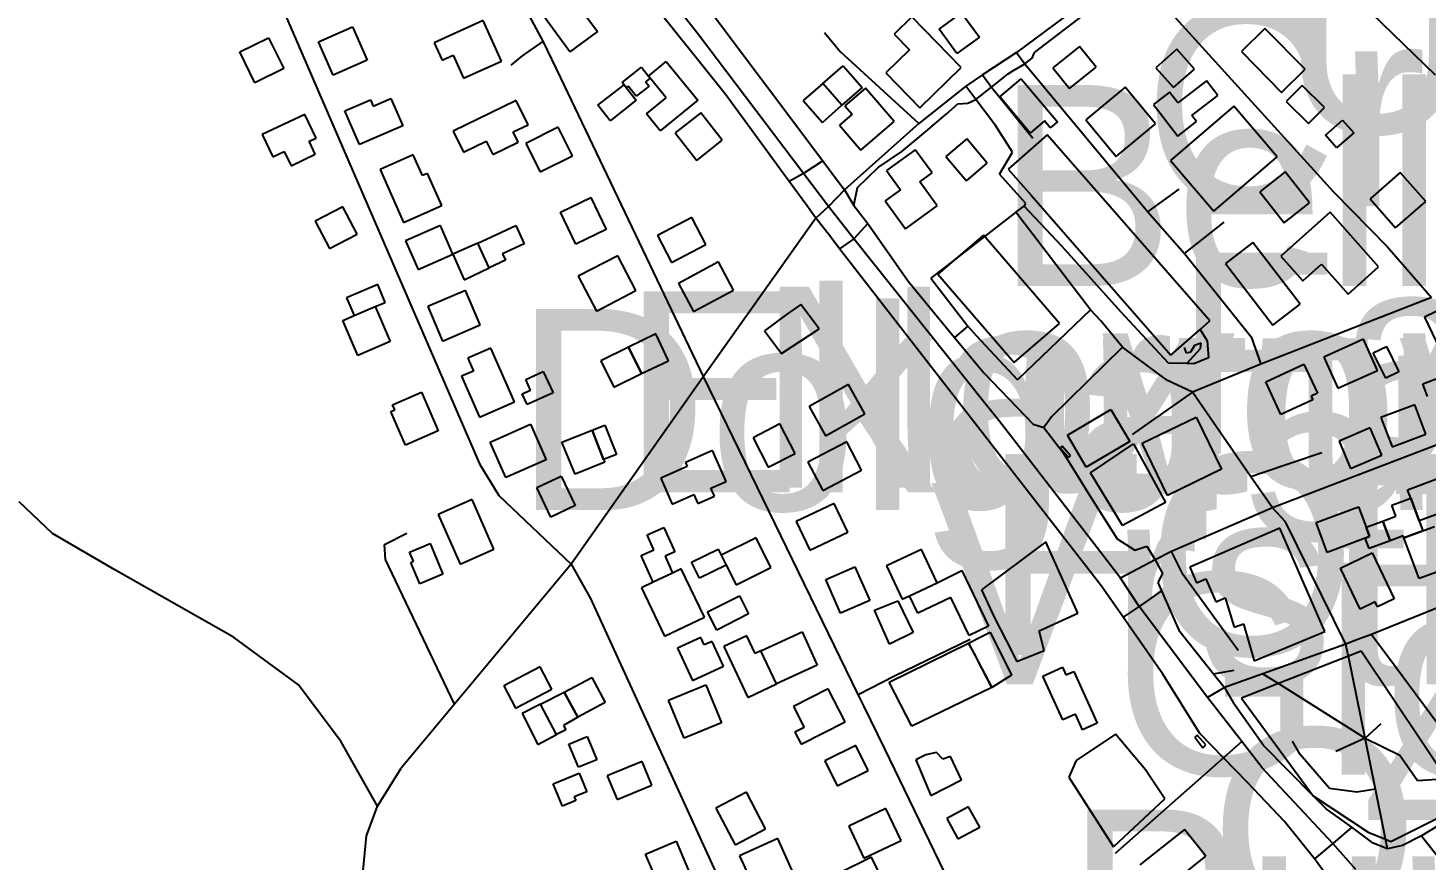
# Model space of a CAD drawing. Extents: x -8864 to 13231, y -7697 to 8949.
# Drawn here: x 36.2 to 467.7, y 3456.1 to 3712.7 of the extents above; entities that cross this region are included whole.
import ezdxf

# ---------------------------------------------------------------- set-up
doc = ezdxf.new("R2010")
doc.units = 0
for name, color, linetype in [('OSM_BUILDING_COMMERCIAL', 9, 'CONTINUOUS'), ('OSM_BUILDING_DETACHED', 9, 'CONTINUOUS'), ('OSM_BUILDING_GARAGE', 9, 'CONTINUOUS'), ('OSM_BUILDING_HOUSE', 9, 'CONTINUOUS'), ('OSM_BUILDING_YES', 9, 'CONTINUOUS'), ('OSM_HIGHWAY_BUSWAY', 8, 'CONTINUOUS'), ('OSM_HIGHWAY_CYCLEWAY', 8, 'CONTINUOUS'), ('OSM_HIGHWAY_FOOTWAY', 8, 'CONTINUOUS'), ('OSM_HIGHWAY_PATH', 8, 'CONTINUOUS'), ('OSM_HIGHWAY_PEDESTRIAN', 8, 'CONTINUOUS'), ('OSM_HIGHWAY_RESIDENTIAL', 8, 'CONTINUOUS'), ('OSM_HIGHWAY_SECONDARY', 8, 'CONTINUOUS'), ('OSM_HIGHWAY_SERVICE', 8, 'CONTINUOUS'), ('OSM_HIGHWAY_STEPS', 8, 'CONTINUOUS'), ('OSM_HIGHWAY_TRACK', 8, 'CONTINUOUS'), ('OSM_HIGHWAY_UNCLASSIFIED', 8, 'CONTINUOUS'), ('OSM_LABELS', 8, 'CONTINUOUS'), ('OSM_LANDUSE_COMMERCIAL', 3, 'CONTINUOUS'), ('OSM_LEISURE_PITCH', 3, 'CONTINUOUS')]:
    doc.layers.add(name, color=color, linetype=linetype)

msp = doc.modelspace()

# ---------------------------------------------------------------- linework, layer by layer
at = {"layer": 'OSM_BUILDING_COMMERCIAL'}
for p, q in [((380.084268, 3584.59085), (396.738175, 3592.663602)), ((396.738175, 3592.663602), (404.540626, 3576.562577)), ((387.88672, 3568.500944), (380.084268, 3584.59085)), ((404.540626, 3576.562577), (387.88672, 3568.500944))]:
    msp.add_line(p, q, dxfattribs=at)
at = {"layer": 'OSM_BUILDING_DETACHED'}
for p, q in [((302.006159, 3510.95757), (326.493145, 3522.966622)), ((326.493145, 3522.966622), (333.637096, 3509.234048)), ((309.027599, 3497.347311), (302.006159, 3510.95757)), ((333.637096, 3509.234048), (309.027599, 3497.347311))]:
    msp.add_line(p, q, dxfattribs=at)
at = {"layer": 'OSM_BUILDING_GARAGE'}
for p, q in [((451.401275, 3612.43406), (455.459468, 3614.435569)), ((455.245073, 3604.639296), (451.401275, 3612.43406)), ((455.459468, 3614.435569), (459.310923, 3606.640804)), ((466.653956, 3602.882416), (479.395152, 3607.774992)), ((459.310923, 3606.640804), (455.245073, 3604.639296)), ((468.147065, 3599.001713), (466.653956, 3602.882416))]:
    msp.add_line(p, q, dxfattribs=at)
at = {"layer": 'OSM_BUILDING_HOUSE'}
for p, q in [((447.557476, 3720.48217), (470.444156, 3698.254304)), ((478.874478, 3629.213374), (467.144002, 3623.486836)), ((270.344593, 3624.298559), (263.545205, 3619.305906)), ((274.701408, 3627.400897), (270.344593, 3624.298559)), ((280.352251, 3619.873), (274.701408, 3627.400897)), ((268.790229, 3612.322865), (280.352251, 3619.873)), ((467.144002, 3623.486836), (471.97555, 3613.601607)), ((263.545205, 3619.305906), (268.790229, 3612.322865)), ((448.384429, 3616.692826), (436.133279, 3611.188677)), ((452.710616, 3607.074464), (448.384429, 3616.692826)), ((436.133279, 3611.188677), (440.459466, 3601.570316)), ((418.223629, 3603.582944), (429.99239, 3609.031495)), ((429.99239, 3609.031495), (434.157781, 3600.024706)), ((440.459466, 3601.570316), (452.710616, 3607.074464)), ((422.902037, 3593.475325), (418.223629, 3603.582944)), ((434.157781, 3600.024706), (432.251196, 3599.146266)), ((432.251196, 3599.146266), (432.764213, 3598.023197)), ((432.764213, 3598.023197), (422.902037, 3593.475325)), ((464.226697, 3596.444229), (453.751964, 3592.49681)), ((467.641705, 3587.404082), (464.226697, 3596.444229)), ((453.751964, 3592.49681), (457.166972, 3583.456662)), ((450.474782, 3589.305515), (440.811687, 3585.235781)), ((454.004644, 3580.921418), (450.474782, 3589.305515)), ((457.166972, 3583.456662), (467.641705, 3587.404082)), ((440.811687, 3585.235781), (444.34155, 3576.851683)), ((444.34155, 3576.851683), (454.004644, 3580.921418)), ((297.419635, 3533.107599), (304.678441, 3535.998667)), ((304.678441, 3535.998667), (309.402791, 3526.180155)), ((302.082728, 3522.610798), (297.419635, 3533.107599)), ((309.402791, 3526.180155), (302.082728, 3522.610798)), ((330.084263, 3524.75686), (333.192992, 3526.30247)), ((333.192992, 3526.30247), (339.693759, 3513.036915)), ((326.493145, 3522.966622), (330.084263, 3524.75686)), ((328.208306, 3519.886522), (326.493145, 3522.966622)), ((330.712134, 3514.993946), (328.208306, 3519.886522)), ((333.637096, 3509.234048), (330.712134, 3514.993946)), ((339.693759, 3513.036915), (333.637096, 3509.234048))]:
    msp.add_line(p, q, dxfattribs=at)
at = {"layer": 'OSM_BUILDING_YES'}
for p, q in [((176.71518, 3714.955782), (161.569696, 3708.139533)), ((182.343052, 3702.457472), (176.71518, 3714.955782)), ((203.399716, 3705.304063), (195.007678, 3716.879454)), ((207.503851, 3717.646699), (211.95255, 3711.608815)), ((308.989314, 3716.08997), (303.529896, 3710.774853)), ((324.211368, 3700.478203), (308.989314, 3716.08997)), ((317.381352, 3712.264865), (324.303252, 3717.390951)), ((324.303252, 3717.390951), (329.846897, 3709.885294)), ((125.895879, 3708.373043), (136.370612, 3713.009871)), ((136.370612, 3713.009871), (140.903538, 3702.768818)), ((211.95255, 3711.608815), (203.399716, 3705.304063)), ((303.529896, 3710.774853), (308.269559, 3705.904515)), ((322.91734, 3704.770327), (317.381352, 3712.264865)), ((417.925008, 3712.565091), (410.673858, 3705.470855)), ((430.32164, 3699.922228), (417.925008, 3712.565091)), ((101.630945, 3705.270704), (110.505372, 3709.618426)), ((110.505372, 3709.618426), (115.145495, 3700.144618)), ((130.421148, 3698.143109), (125.895879, 3708.373043)), ((161.569696, 3708.139533), (164.004612, 3702.73546)), ((329.846897, 3709.885294), (322.91734, 3704.770327)), ((360.727452, 3706.938628), (352.534495, 3700.367008)), ((365.857621, 3700.556039), (360.727452, 3706.938628)), ((390.76574, 3706.104666), (384.310915, 3700.389247)), ((396.17156, 3700.022304), (390.76574, 3706.104666)), ((106.271068, 3695.808016), (101.630945, 3705.270704)), ((140.903538, 3702.768818), (130.421148, 3698.143109)), ((164.004612, 3702.73546), (167.396649, 3704.26995)), ((167.396649, 3704.26995), (170.597262, 3697.175713)), ((170.597262, 3697.175713), (182.343052, 3702.457472)), ((227.725906, 3697.854003), (233.192981, 3702.324039)), ((233.192981, 3702.324039), (242.932645, 3690.426181)), ((308.269559, 3705.904515), (301.003096, 3698.832518)), ((410.673858, 3705.470855), (423.070491, 3692.816872)), ((115.145495, 3700.144618), (106.271068, 3695.808016)), ((219.647804, 3695.852494), (225.589611, 3700.54492)), ((225.589611, 3700.54492), (227.725906, 3697.854003)), ((228.246579, 3697.175713), (227.725906, 3697.854003)), ((227.725906, 3697.854003), (228.246579, 3697.175713)), ((281.523768, 3695.518909), (287.75654, 3701.000819)), ((287.75654, 3701.000819), (293.621778, 3694.340243)), ((301.003096, 3698.832518), (311.477829, 3688.091088)), ((311.477829, 3688.091088), (324.211368, 3700.478203)), ((352.534495, 3700.367008), (357.664664, 3693.984419)), ((357.664664, 3693.984419), (365.857621, 3700.556039)), ((384.310915, 3700.389247), (389.709078, 3694.295765)), ((389.709078, 3694.295765), (396.17156, 3700.022304)), ((423.070491, 3692.816872), (430.32164, 3699.922228)), ((212.12866, 3688.880572), (220.183791, 3695.185324)), ((220.183791, 3695.185324), (219.647804, 3695.852494)), ((220.183791, 3695.185324), (220.872919, 3694.295765)), ((220.872919, 3694.295765), (220.183791, 3695.185324)), ((221.485476, 3694.773903), (220.872919, 3694.295765)), ((220.872919, 3694.295765), (223.958677, 3690.370584)), ((223.920392, 3691.649326), (221.485476, 3694.773903)), ((227.879045, 3694.729425), (223.920392, 3691.649326)), ((228.246579, 3697.175713), (226.83004, 3696.074884)), ((226.83004, 3696.074884), (227.879045, 3694.729425)), ((233.215952, 3691.148948), (228.246579, 3697.175713)), ((281.523768, 3695.518909), (275.421163, 3690.270509)), ((287.389006, 3688.858333), (281.523768, 3695.518909)), ((287.389006, 3688.858333), (281.523768, 3695.518909)), ((293.621778, 3694.340243), (287.389006, 3688.858333)), ((294.693754, 3694.073375), (288.361441, 3688.635943)), ((303.514582, 3683.810083), (294.693754, 3694.073375)), ((336.110297, 3691.449175), (342.741232, 3697.020041)), ((342.741232, 3697.020041), (353.912749, 3683.754486)), ((374.777989, 3694.429199), (362.649351, 3684.332699)), ((384.180747, 3683.142914), (374.777989, 3694.429199)), ((399.969416, 3696.419588), (391.072018, 3689.558861)), ((403.460994, 3691.882835), (399.969416, 3696.419588)), ((429.418118, 3694.940695), (424.540629, 3690.01476)), ((436.317046, 3688.113327), (429.418118, 3694.940695)), ((133.996952, 3687.145931), (141.88363, 3690.559615)), ((141.88363, 3690.559615), (142.764181, 3688.535868)), ((142.764181, 3688.535868), (148.2236, 3690.90432)), ((148.2236, 3690.90432), (151.875974, 3682.475744)), ((186.929576, 3690.292748), (167.473219, 3680.80782)), ((190.566637, 3682.853807), (186.929576, 3690.292748)), ((215.903546, 3684.065832), (212.12866, 3688.880572)), ((223.958677, 3690.370584), (215.903546, 3684.065832)), ((227.113348, 3686.167416), (233.215952, 3691.148948)), ((242.932645, 3690.426181), (231.362966, 3680.974613)), ((275.421163, 3690.270509), (281.401256, 3683.476499)), ((281.401256, 3683.476499), (287.389006, 3688.858333)), ((345.513055, 3680.274085), (336.110297, 3691.449175)), ((388.499277, 3692.883589), (383.522247, 3689.047364)), ((383.522247, 3689.047364), (391.026077, 3679.328928)), ((391.072018, 3689.558861), (388.499277, 3692.883589)), ((395.382892, 3685.655919), (403.460994, 3691.882835)), ((424.540629, 3690.01476), (431.439557, 3683.187392)), ((121.653918, 3686.022862), (108.522217, 3679.784827)), ((125.130182, 3678.717356), (121.653918, 3686.022862)), ((138.52222, 3676.693608), (133.996952, 3687.145931)), ((231.362966, 3680.974613), (227.113348, 3686.167416)), ((243.843825, 3686.51212), (235.941833, 3680.296324)), ((250.49773, 3678.050186), (243.843825, 3686.51212)), ((290.543677, 3686.100699), (286.638623, 3682.742612)), ((288.361441, 3688.635943), (290.543677, 3686.100699)), ((408.399739, 3688.513629), (388.828527, 3671.756553)), ((396.822402, 3683.798964), (395.382892, 3685.655919)), ((421.745835, 3672.935219), (408.399739, 3688.513629)), ((431.439557, 3683.187392), (436.317046, 3688.113327)), ((151.875974, 3682.475744), (138.52222, 3676.693608)), ((167.473219, 3680.80782), (170.62789, 3674.347395)), ((185.957141, 3680.607669), (190.566637, 3682.853807)), ((187.480878, 3677.483092), (185.957141, 3680.607669)), ((199.808598, 3682.042084), (189.915794, 3677.049432)), ((204.241983, 3673.268804), (199.808598, 3682.042084)), ((235.941833, 3680.296324), (242.595739, 3671.83439)), ((286.638623, 3682.742612), (293.277214, 3675.014565)), ((293.277214, 3675.014565), (303.514582, 3683.810083)), ((349.954097, 3684.010234), (345.513055, 3680.274085)), ((351.722856, 3681.90865), (349.954097, 3684.010234)), ((353.912749, 3683.754486), (351.722856, 3681.90865)), ((362.649351, 3684.332699), (372.067422, 3673.046414)), ((372.067422, 3673.046414), (384.180747, 3683.142914)), ((391.026077, 3679.328928), (396.822402, 3683.798964)), ((436.615668, 3679.584676), (441.868349, 3684.232624)), ((445.336956, 3680.296324), (440.084275, 3675.659495)), ((441.868349, 3684.232624), (445.336956, 3680.296324)), ((108.522217, 3679.784827), (111.784086, 3672.935219)), ((123.016859, 3677.716601), (125.130182, 3678.717356)), ((124.90813, 3673.735823), (123.016859, 3677.716601)), ((170.62789, 3674.347395), (177.672301, 3677.772199)), ((177.672301, 3677.772199), (179.678427, 3673.669106)), ((179.678427, 3673.669106), (187.480878, 3677.483092)), ((189.915794, 3677.049432), (194.341522, 3668.276152)), ((242.595739, 3671.83439), (250.49773, 3678.050186)), ((325.926529, 3678.483846), (319.494675, 3673.079773)), ((332.243528, 3670.95595), (325.926529, 3678.483846)), ((350.72745, 3679.684752), (338.690696, 3669.154592)), ((400.980136, 3622.341528), (350.72745, 3679.684752)), ((440.084275, 3675.659495), (436.615668, 3679.584676)), ((111.784086, 3672.935219), (115.290977, 3674.603143)), ((115.290977, 3674.603143), (117.404301, 3670.166466)), ((117.404301, 3670.166466), (124.90813, 3673.735823)), ((155.114872, 3673.524553), (144.923446, 3668.998919)), ((157.955607, 3667.130844), (155.114872, 3673.524553)), ((194.341522, 3668.276152), (204.241983, 3673.268804)), ((310.053633, 3675.092401), (301.217491, 3668.709812)), ((315.21443, 3667.953687), (310.053633, 3675.092401)), ((319.494675, 3673.079773), (325.811674, 3665.551876)), ((388.828527, 3671.756553), (402.174623, 3656.178144)), ((402.174623, 3656.178144), (421.745835, 3672.935219)), ((144.923446, 3668.998919), (152.166939, 3652.697743)), ((159.525286, 3667.831372), (157.955607, 3667.130844)), ((163.928043, 3657.912785), (159.525286, 3667.831372)), ((301.217491, 3668.709812), (305.497736, 3662.794242)), ((311.477829, 3665.26277), (315.21443, 3667.953687)), ((325.811674, 3665.551876), (332.243528, 3670.95595)), ((338.690696, 3669.154592), (345.765735, 3661.08184)), ((424.180751, 3668.298391), (416.3783, 3662.160431)), ((431.692237, 3658.757866), (424.180751, 3668.298391)), ((459.732057, 3668.09824), (450.42884, 3659.936533)), ((467.58045, 3659.135929), (459.732057, 3668.09824)), ((316.822393, 3657.868307), (311.477829, 3665.26277)), ((200.520696, 3655.844559), (209.915796, 3660.403551)), ((209.915796, 3660.403551), (214.701402, 3650.540561)), ((305.497736, 3662.794242), (300.750416, 3659.369438)), ((300.750416, 3659.369438), (306.983188, 3650.762951)), ((345.765735, 3661.08184), (388.943381, 3611.811368)), ((416.3783, 3662.160431), (423.889786, 3652.619906)), ((423.889786, 3652.619906), (431.692237, 3658.757866)), ((450.42884, 3659.936533), (458.277233, 3650.985341)), ((458.277233, 3650.985341), (467.58045, 3659.135929)), ((133.361424, 3657.545842), (124.862188, 3653.075806)), ((137.817779, 3649.095027), (133.361424, 3657.545842)), ((152.166939, 3652.697743), (163.928043, 3657.912785)), ((205.306301, 3645.992689), (200.520696, 3655.844559)), ((306.983188, 3650.762951), (316.822393, 3657.868307)), ((438.085806, 3655.83344), (422.848439, 3642.323256)), ((453.047523, 3638.998528), (438.085806, 3655.83344)), ((124.862188, 3653.075806), (129.310887, 3644.624991)), ((163.545194, 3651.774825), (152.771839, 3647.037921)), ((167.32008, 3642.945948), (163.545194, 3651.774825)), ((175.030647, 3646.304035), (186.776437, 3651.752586)), ((186.776437, 3651.752586), (189.39512, 3646.126123)), ((214.701402, 3650.540561), (205.306301, 3645.992689)), ((241.110287, 3654.187755), (230.4671, 3648.683606)), ((245.42116, 3645.848135), (241.110287, 3654.187755)), ((129.310887, 3644.624991), (137.817779, 3649.095027)), ((152.771839, 3647.037921), (156.676893, 3638.164566)), ((175.030647, 3646.304035), (167.32008, 3642.945948)), ((178.575824, 3638.676063), (175.030647, 3646.304035)), ((178.575824, 3638.676063), (175.030647, 3646.304035)), ((189.39512, 3646.126123), (182.687616, 3643.012665)), ((230.4671, 3648.683606), (234.777974, 3640.355106)), ((234.777974, 3640.355106), (245.42116, 3645.848135)), ((331.064355, 3648.794801), (317.052102, 3636.75239)), ((354.525307, 3621.552044), (331.064355, 3648.794801)), ((414.25732, 3646.493066), (405.804026, 3639.999282)), ((428.820874, 3627.534331), (414.25732, 3646.493066)), ((156.676893, 3638.164566), (167.32008, 3642.945948)), ((167.32008, 3642.945948), (170.888227, 3635.00663)), ((182.687616, 3643.012665), (183.614109, 3641.022276)), ((218.21595, 3642.423332), (206.064341, 3636.085221)), ((223.813195, 3631.704141), (218.21595, 3642.423332)), ((422.848439, 3642.323256), (429.647827, 3634.673045)), ((170.888227, 3635.00663), (178.575824, 3638.676063)), ((183.614109, 3641.022276), (178.575824, 3638.676063)), ((249.287929, 3640.499659), (236.967867, 3633.91692)), ((253.920395, 3631.826455), (249.287929, 3640.499659)), ((405.804026, 3639.999282), (420.367581, 3621.051667)), ((429.647827, 3634.673045), (435.436495, 3639.810251)), ((435.436495, 3639.810251), (443.606481, 3630.61443)), ((443.606481, 3630.61443), (453.047523, 3638.998528)), ((144.150092, 3633.538857), (134.555911, 3629.480242)), ((146.477811, 3628.045828), (144.150092, 3633.538857)), ((206.064341, 3636.085221), (211.661585, 3625.36603)), ((236.967867, 3633.91692), (241.600333, 3625.243715)), ((317.052102, 3636.75239), (340.520711, 3609.498514)), ((134.555911, 3629.480242), (136.883629, 3623.987213)), ((171.225134, 3631.72638), (159.601855, 3626.722608)), ((175.811658, 3621.096145), (171.225134, 3631.72638)), ((211.661585, 3625.36603), (223.813195, 3631.704141)), ((241.600333, 3625.243715), (253.920395, 3631.826455)), ((136.883629, 3623.987213), (143.392053, 3626.733727)), ((136.883629, 3623.987213), (143.392053, 3626.733727)), ((143.392053, 3626.733727), (146.477811, 3628.045828)), ((143.392053, 3626.733727), (148.016862, 3616.003417)), ((159.601855, 3626.722608), (164.188379, 3616.081253)), ((420.367581, 3621.051667), (428.820874, 3627.534331)), ((133.384394, 3622.430484), (136.883629, 3623.987213)), ((138.001547, 3611.700173), (133.384394, 3622.430484)), ((164.188379, 3616.081253), (175.811658, 3621.096145)), ((340.520711, 3609.498514), (354.525307, 3621.552044)), ((397.940319, 3619.683969), (400.980136, 3622.341528)), ((148.016862, 3616.003417), (138.001547, 3611.700173)), ((230.007682, 3618.316271), (221.554389, 3614.268776)), ((233.897422, 3610.065608), (230.007682, 3618.316271)), ((388.943381, 3611.811368), (397.940319, 3619.683969)), ((179.088841, 3613.935191), (172.013801, 3610.821733)), ((186.393589, 3597.333789), (179.088841, 3613.935191)), ((221.554389, 3614.268776), (213.001555, 3610.054488)), ((221.554389, 3614.268776), (225.597268, 3606.062591)), ((225.597268, 3606.062591), (221.554389, 3614.268776)), ((173.75959, 3606.863194), (170.061274, 3605.239748)), ((172.013801, 3610.821733), (173.75959, 3606.863194)), ((213.001555, 3610.054488), (217.044434, 3601.848303)), ((225.597268, 3606.062591), (233.897422, 3610.065608)), ((170.061274, 3605.239748), (175.620234, 3592.596885)), ((189.839225, 3604.250113), (195.222074, 3606.72976)), ((191.347647, 3600.980982), (189.839225, 3604.250113)), ((195.222074, 3606.72976), (198.254233, 3600.191498)), ((217.044434, 3601.848303), (225.597268, 3606.062591)), ((289.410445, 3602.760101), (277.258836, 3595.899374)), ((294.532957, 3593.708834), (289.410445, 3602.760101)), ((148.767245, 3596.455349), (157.641671, 3600.324932)), ((157.641671, 3600.324932), (162.840753, 3588.415956)), ((188.782563, 3599.802316), (191.347647, 3600.980982)), ((190.298643, 3596.510946), (188.782563, 3599.802316)), ((198.254233, 3600.191498), (190.298643, 3596.510946)), ((148.200629, 3594.342645), (149.456372, 3594.8875)), ((152.710583, 3584.001517), (148.200629, 3594.342645)), ((149.456372, 3594.8875), (148.767245, 3596.455349)), ((175.620234, 3592.596885), (186.393589, 3597.333789)), ((277.258836, 3595.899374), (282.373691, 3586.848107)), ((178.828504, 3584.957793), (191.294049, 3590.461942)), ((191.294049, 3590.461942), (196.14091, 3579.498123)), ((210.290988, 3588.627226), (214.295583, 3590.195075)), ((214.295583, 3590.195075), (217.848416, 3581.154927)), ((268.269555, 3590.550898), (260.000029, 3586.314372)), ((272.947963, 3581.421795), (268.269555, 3590.550898)), ((282.373691, 3586.848107), (294.532957, 3593.708834)), ((162.840753, 3588.415956), (152.710583, 3584.001517)), ((201.026056, 3584.935555), (210.290988, 3588.627226)), ((210.290988, 3588.627226), (213.836164, 3579.575959)), ((213.836164, 3579.575959), (210.290988, 3588.627226)), ((260.000029, 3586.314372), (264.678436, 3577.196388)), ((183.675365, 3573.993974), (178.828504, 3584.957793)), ((205.068935, 3575.072565), (201.026056, 3584.935555)), ((217.848416, 3581.154927), (213.836164, 3579.575959)), ((247.473228, 3582.344713), (239.111818, 3578.664161)), ((251.669247, 3572.837546), (247.473228, 3582.344713)), ((264.678436, 3577.196388), (272.947963, 3581.421795)), ((288.897428, 3585.013391), (276.914272, 3578.730878)), ((293.49161, 3576.27347), (288.897428, 3585.013391)), ((355.367574, 3583.656813), (354.808615, 3583.212033)), ((354.808615, 3583.212033), (357.320101, 3580.22089)), ((357.940315, 3580.687908), (355.367574, 3583.656813)), ((196.14091, 3579.498123), (183.675365, 3573.993974)), ((214.211356, 3578.808714), (205.068935, 3575.072565)), ((213.836164, 3579.575959), (214.211356, 3578.808714)), ((239.670777, 3577.385419), (231.485477, 3573.782703)), ((239.111818, 3578.664161), (239.670777, 3577.385419)), ((276.914272, 3578.730878), (281.508454, 3569.979837)), ((357.320101, 3580.22089), (357.940315, 3580.687908)), ((193.300174, 3570.913874), (200.765719, 3574.438753)), ((200.765719, 3574.438753), (205.053621, 3565.365247)), ((231.485477, 3573.782703), (235.000026, 3565.821147)), ((246.998496, 3570.78044), (251.669247, 3572.837546)), ((281.508454, 3569.979837), (293.49161, 3576.27347)), ((461.960235, 3570.280063), (472.343084, 3574.138527)), ((197.588077, 3561.840368), (193.300174, 3570.913874)), ((235.000026, 3565.821147), (241.753472, 3568.801171)), ((241.753472, 3568.801171), (242.97093, 3566.043536)), ((242.97093, 3566.043536), (248.093442, 3568.300793)), ((248.093442, 3568.300793), (246.998496, 3570.78044)), ((462.940327, 3567.644743), (461.960235, 3570.280063)), ((173.284858, 3567.222203), (162.840753, 3562.607613)), ((180.045962, 3551.977378), (173.284858, 3567.222203)), ((205.053621, 3565.365247), (197.588077, 3561.840368)), ((285.05363, 3565.999059), (273.300183, 3560.417073)), ((289.249649, 3557.181301), (285.05363, 3565.999059)), ((433.713677, 3560.127966), (446.81475, 3565.009424)), ((446.81475, 3565.009424), (449.180754, 3558.671313)), ((457.067432, 3565.454203), (462.940327, 3567.644743)), ((458.323174, 3562.084997), (457.067432, 3565.454203)), ((462.940327, 3567.644743), (465.551353, 3560.650583)), ((465.551353, 3560.650583), (462.940327, 3567.644743)), ((475.934202, 3564.520166), (465.551353, 3560.650583)), ((162.840753, 3562.607613), (169.609513, 3547.351669)), ((273.300183, 3560.417073), (277.488545, 3551.599316)), ((437.136342, 3550.943265), (433.713677, 3560.127966)), ((449.180754, 3558.671313), (454.31858, 3560.594985)), ((454.31858, 3560.594985), (458.323174, 3562.084997)), ((456.577386, 3554.545981), (454.31858, 3560.594985)), ((454.31858, 3560.594985), (456.577386, 3554.545981)), ((465.551353, 3560.650583), (466.692241, 3557.581603)), ((227.3354, 3556.3251), (232.450255, 3558.604596)), ((229.402782, 3551.699391), (227.3354, 3556.3251)), ((232.450255, 3558.604596), (235.819321, 3551.06558)), ((260.918865, 3555.43554), (250.168481, 3550.053706)), ((265.490075, 3546.295318), (260.918865, 3555.43554)), ((277.488545, 3551.599316), (289.249649, 3557.181301)), ((448.905103, 3555.335465), (437.136342, 3550.943265)), ((450.245072, 3555.835842), (448.905103, 3555.335465)), ((448.905103, 3555.335465), (450.245072, 3555.835842)), ((450.09959, 3552.133051), (448.905103, 3555.335465)), ((449.180754, 3558.671313), (450.245072, 3555.835842)), ((450.245072, 3555.835842), (449.180754, 3558.671313)), ((460.597294, 3556.047113), (456.577386, 3554.545981)), ((460.83466, 3555.402182), (460.597294, 3556.047113)), ((466.692241, 3557.581603), (460.83466, 3555.402182)), ((460.83466, 3555.402182), (466.692241, 3557.581603)), ((462.243542, 3551.643793), (460.83466, 3555.402182)), ((466.692241, 3557.581603), (470.245075, 3558.915942)), ((153.989297, 3551.009982), (160.329267, 3553.656422)), ((155.16847, 3548.185631), (153.989297, 3551.009982)), ((160.329267, 3553.656422), (164.272606, 3544.215972)), ((169.609513, 3547.351669), (180.045962, 3551.977378)), ((225.490071, 3549.942511), (229.402782, 3551.699391)), ((235.819321, 3551.06558), (232.856075, 3549.74236)), ((241.018403, 3547.963241), (249.234331, 3551.966259)), ((249.234331, 3551.966259), (250.168481, 3550.053706)), ((311.990846, 3551.832825), (301.179206, 3546.795695)), ((316.799422, 3541.525055), (311.990846, 3551.832825)), ((350.367573, 3554.201277), (330.44414, 3539.423471)), ((360.229749, 3532.240279), (350.367573, 3554.201277)), ((441.263448, 3546.106286), (451.064368, 3550.820951)), ((456.577386, 3554.545981), (450.09959, 3552.133051)), ((451.064368, 3550.820951), (457.863756, 3536.621359)), ((465.513068, 3542.859394), (462.243542, 3551.643793)), ((154.364489, 3547.852046), (155.16847, 3548.185631)), ((157.136311, 3541.235948), (154.364489, 3547.852046)), ((229.173073, 3541.725206), (225.490071, 3549.942511)), ((232.856075, 3549.74236), (235.168479, 3544.549557)), ((243.430348, 3543.026187), (241.018403, 3547.963241)), ((251.646276, 3547.029204), (243.430348, 3543.026187)), ((250.168481, 3550.053706), (251.646276, 3547.029204)), ((250.168481, 3550.053706), (251.646276, 3547.029204)), ((251.646276, 3547.029204), (254.739691, 3540.924603)), ((282.42729, 3542.525809), (291.416571, 3546.484349)), ((291.416571, 3546.484349), (295.995438, 3536.087623)), ((301.179206, 3546.795695), (305.987782, 3536.487925)), ((164.272606, 3544.215972), (157.136311, 3541.235948)), ((235.168479, 3544.549557), (229.173073, 3541.725206)), ((235.168479, 3544.549557), (229.173073, 3541.725206)), ((237.856075, 3545.839418), (235.168479, 3544.549557)), ((245.000027, 3530.950418), (237.856075, 3545.839418)), ((254.739691, 3540.924603), (265.490075, 3546.295318)), ((287.006157, 3532.140203), (282.42729, 3542.525809)), ((316.799422, 3541.525055), (324.402792, 3545.305683)), ((324.402792, 3545.305683), (332.664661, 3528.148305)), ((447.327767, 3533.441184), (441.263448, 3546.106286)), ((470.949516, 3544.883142), (465.513068, 3542.859394)), ((229.173073, 3541.725206), (225.54367, 3539.979446)), ((225.54367, 3539.979446), (232.710592, 3525.057087)), ((308.231274, 3537.522038), (316.799422, 3541.525055)), ((308.231274, 3537.522038), (316.799422, 3541.525055)), ((330.44414, 3539.423471), (334.349194, 3531.006015)), ((245.980119, 3532.573864), (255.765725, 3537.555396)), ((255.765725, 3537.555396), (258.621774, 3531.951172)), ((295.995438, 3536.087623), (287.006157, 3532.140203)), ((305.987782, 3536.487925), (308.231274, 3537.522038)), ((310.811673, 3532.173562), (308.231274, 3537.522038)), ((320.980127, 3537.066139), (310.811673, 3532.173562)), ((326.669255, 3525.268357), (320.980127, 3537.066139)), ((451.96789, 3535.676202), (447.327767, 3533.441184)), ((452.710616, 3534.141712), (451.96789, 3535.676202)), ((457.863756, 3536.621359), (452.710616, 3534.141712)), ((232.710592, 3525.057087), (245.000027, 3530.950418)), ((248.836168, 3526.980759), (245.980119, 3532.573864)), ((258.621774, 3531.951172), (248.836168, 3526.980759)), ((334.349194, 3531.006015), (338.101109, 3523.800584)), ((348.315505, 3526.702771), (360.229749, 3532.240279)), ((258.032188, 3525.19052), (251.018404, 3521.888031)), ((260.597272, 3519.764208), (258.032188, 3525.19052)), ((262.39666, 3520.609289), (275.122542, 3526.413665)), ((275.122542, 3526.413665), (279.770322, 3516.183731)), ((332.664661, 3528.148305), (326.669255, 3525.268357)), ((349.785643, 3520.664887), (348.315505, 3526.702771)), ((243.851482, 3524.734621), (236.70753, 3521.432132)), ((236.70753, 3521.432132), (241.339996, 3511.435708)), ((244.938771, 3522.377289), (243.851482, 3524.734621)), ((247.373687, 3523.500358), (244.938771, 3522.377289)), ((250.911207, 3515.872386), (247.373687, 3523.500358)), ((251.018404, 3521.888031), (258.422693, 3506.198427)), ((262.39666, 3520.609289), (260.597272, 3519.764208)), ((267.235864, 3510.345998), (262.39666, 3520.609289)), ((267.235864, 3510.345998), (262.39666, 3520.609289)), ((338.101109, 3523.800584), (341.424234, 3517.295681)), ((341.424234, 3517.295681), (349.785643, 3520.664887)), ((194.310894, 3515.661115), (183.108749, 3509.812262)), ((197.924983, 3508.744791), (194.310894, 3515.661115)), ((201.745811, 3507.832992), (210.191447, 3512.347506)), ((210.191447, 3512.347506), (214.318553, 3504.641698)), ((241.339996, 3511.435708), (250.911207, 3515.872386)), ((279.770322, 3516.183731), (267.235864, 3510.345998)), ((349.44108, 3512.803406), (355.474771, 3515.516562)), ((355.536027, 3499.282103), (349.44108, 3512.803406)), ((355.474771, 3515.516562), (356.546747, 3513.14811)), ((356.546747, 3513.14811), (358.935721, 3514.226701)), ((358.935721, 3514.226701), (366.163899, 3498.214631)), ((183.108749, 3509.812262), (186.730495, 3502.895938)), ((186.730495, 3502.895938), (197.924983, 3508.744791)), ((194.379807, 3504.16356), (201.745811, 3507.832992)), ((201.745811, 3507.832992), (205.872917, 3500.127184)), ((205.872917, 3500.127184), (201.745811, 3507.832992)), ((233.92805, 3505.308868), (245.413503, 3510.056891)), ((245.413503, 3510.056891), (250.22208, 3498.403663)), ((258.422693, 3506.198427), (267.235864, 3510.345998)), ((283.18533, 3508.833747), (272.488544, 3503.374076)), ((288.369098, 3498.68165), (283.18533, 3508.833747)), ((194.379807, 3504.16356), (188.698336, 3501.294731)), ((199.310895, 3494.723111), (194.379807, 3504.16356)), ((199.310895, 3494.723111), (194.379807, 3504.16356)), ((214.318553, 3504.641698), (205.872917, 3500.127184)), ((238.736627, 3493.666759), (233.92805, 3505.308868)), ((272.488544, 3503.374076), (275.765727, 3496.969248)), ((188.698336, 3501.294731), (193.61411, 3491.687489)), ((205.872917, 3500.127184), (201.508445, 3497.569701)), ((359.464052, 3501.061221), (355.536027, 3499.282103)), ((361.669259, 3496.190884), (359.464052, 3501.061221)), ((193.61411, 3491.687489), (199.310895, 3494.723111)), ((202.212886, 3496.235362), (199.310895, 3494.723111)), ((201.508445, 3497.569701), (202.212886, 3496.235362)), ((250.22208, 3498.403663), (238.736627, 3493.666759)), ((275.765727, 3496.969248), (272.871393, 3495.490356)), ((272.871393, 3495.490356), (274.785635, 3491.754206)), ((274.785635, 3491.754206), (288.369098, 3498.68165)), ((371.860684, 3494.823186), (359.678447, 3486.705956)), ((366.163899, 3498.214631), (361.669259, 3496.190884)), ((381.133273, 3483.892725), (371.860684, 3494.823186)), ((203.185321, 3491.798684), (208.805536, 3494.122658)), ((206.133254, 3484.682209), (203.185321, 3491.798684)), ((208.805536, 3494.122658), (211.745812, 3487.006183)), ((291.661594, 3491.331665), (282.189924, 3486.661478)), ((295.467108, 3483.625857), (291.661594, 3491.331665)), ((397.090396, 3494.578557), (396.286414, 3493.955866)), ((396.286414, 3493.955866), (398.790243, 3490.653376)), ((399.686108, 3491.542936), (397.090396, 3494.578557)), ((398.790243, 3490.653376), (399.686108, 3491.542936)), ((211.745812, 3487.006183), (206.133254, 3484.682209)), ((225.750408, 3486.472447), (214.98471, 3482.035769)), ((228.782567, 3479.122462), (225.750408, 3486.472447)), ((282.189924, 3486.661478), (285.995437, 3478.94455)), ((313.323158, 3488.496195), (310.222086, 3486.972824)), ((310.222086, 3486.972824), (314.892837, 3475.986765)), ((316.569713, 3489.196723), (313.323158, 3488.496195)), ((318.568182, 3487.150736), (316.569713, 3489.196723)), ((320.918871, 3488.029176), (318.568182, 3487.150736)), ((324.35685, 3480.779267), (320.918871, 3488.029176)), ((359.678447, 3486.705956), (357.480897, 3481.59099)), ((198.330803, 3479.600601), (206.317021, 3482.869731)), ((206.317021, 3482.869731), (208.667711, 3477.132073)), ((214.98471, 3482.035769), (218.016869, 3474.685785)), ((285.995437, 3478.94455), (295.467108, 3483.625857)), ((387.059767, 3474.952653), (381.133273, 3483.892725)), ((201.163881, 3472.673157), (198.330803, 3479.600601)), ((218.016869, 3474.685785), (228.782567, 3479.122462)), ((314.892837, 3475.986765), (324.35685, 3480.779267)), ((357.480897, 3481.59099), (371.171557, 3460.141488)), ((205.313958, 3474.374439), (201.163881, 3472.673157)), ((208.667711, 3477.132073), (204.831569, 3475.564225)), ((204.831569, 3475.564225), (205.313958, 3474.374439)), ((257.940304, 3476.954161), (248.537546, 3472.017107)), ((263.851484, 3465.690115), (257.940304, 3476.954161)), ((371.171557, 3460.141488), (387.059767, 3474.952653)), ((248.537546, 3472.017107), (254.441069, 3460.76418)), ((300.987782, 3471.983748), (289.494672, 3466.546316)), ((305.66619, 3462.109639), (300.987782, 3471.983748)), ((326.516116, 3472.461886), (319.808611, 3468.825812)), ((319.808611, 3468.825812), (323.215962, 3462.554418)), ((329.923467, 3466.190492), (326.516116, 3472.461886)), ((254.441069, 3460.76418), (263.851484, 3465.690115)), ((289.494672, 3466.546316), (294.17308, 3456.672207)), ((323.215962, 3462.554418), (329.923467, 3466.190492)), ((393.1394, 3465.489964), (379.387484, 3454.559503)), ((399.747364, 3457.194823), (393.1394, 3465.489964)), ((226.807069, 3457.861992), (236.217484, 3461.898368)), ((236.217484, 3461.898368), (240.114881, 3452.835982)), ((267.588085, 3462.710091), (255.781039, 3457.328257)), ((272.519172, 3451.901944), (267.588085, 3462.710091)), ((294.17308, 3456.672207), (305.66619, 3462.109639)), ((230.704466, 3448.799606), (226.807069, 3457.861992)), ((255.781039, 3457.328257), (260.70447, 3446.52011)), ((296.562054, 3456.939074), (286.31703, 3451.924183)), ((300.1838, 3449.566851), (296.562054, 3456.939074)), ((385.995448, 3446.253242), (399.747364, 3457.194823))]:
    msp.add_line(p, q, dxfattribs=at)
at = {"layer": 'OSM_HIGHWAY_BUSWAY'}
for p, q in [((410.773399, 3492.577048), (405.176155, 3487.606635)), ((405.176155, 3487.606635), (371.722859, 3458.106621))]:
    msp.add_line(p, q, dxfattribs=at)
at = {"layer": 'OSM_HIGHWAY_CYCLEWAY'}
for p, q in [((319.563588, 3686.122938), (323.154706, 3689.236396)), ((323.154706, 3689.236396), (326.248122, 3689.481025)), ((313.330815, 3680.774462), (319.563588, 3686.122938)), ((305.872928, 3674.547546), (313.330815, 3680.774462)), ((281.516111, 3671.678717), (275.604931, 3667.764655)), ((298.629436, 3669.666089), (305.872928, 3674.547546)), ((275.604931, 3667.764655), (271.148575, 3665.285009)), ((292.258838, 3663.439173), (298.629436, 3669.666089)), ((291.110292, 3657.879426), (292.258838, 3663.439173))]:
    msp.add_line(p, q, dxfattribs=at)
at = {"layer": 'OSM_HIGHWAY_FOOTWAY'}
for p, q in [((196.74581, 3784.541567), (281.516111, 3671.678717)), ((251.554392, 3692.027388), (186.447187, 3773.477672)), ((350.321631, 3707.783709), (364.203715, 3718.413944)), ((346.853024, 3705.13727), (350.321631, 3707.783709)), ((343.88212, 3701.64575), (346.125612, 3703.369271)), ((346.125612, 3703.369271), (346.853024, 3705.13727)), ((333.606469, 3694.462557), (338.736638, 3698.510053)), ((338.736638, 3698.510053), (340.153177, 3699.455209)), ((340.153177, 3699.455209), (343.88212, 3701.64575)), ((328.759607, 3690.626332), (325.673849, 3694.718306)), ((328.759607, 3690.626332), (333.606469, 3694.462557)), ((271.148575, 3665.285009), (251.554392, 3692.027388)), ((326.248122, 3689.481025), (328.759607, 3690.626332)), ((334.808613, 3682.609178), (328.759607, 3690.626332)), ((340.091921, 3674.358515), (334.808613, 3682.609178)), ((281.516111, 3671.678717), (285.030659, 3666.99741)), ((336.026071, 3667.586743), (340.091921, 3674.358515)), ((343.238935, 3659.536231), (336.026071, 3667.586743)), ((276.562052, 3657.890546), (271.148575, 3665.285009)), ((285.030659, 3666.99741), (288.254243, 3662.749764)), ((288.254243, 3662.749764), (291.110292, 3657.879426)), ((344.157771, 3658.513237), (343.238935, 3659.536231)), ((279.372159, 3654.054321), (276.562052, 3657.890546)), ((291.110292, 3657.879426), (295.405852, 3652.386397)), ((341.110298, 3655.855679), (343.644754, 3657.757112)), ((343.644754, 3657.757112), (344.157771, 3658.513237)), ((355.37523, 3645.325519), (343.644754, 3657.757112)), ((283.644748, 3648.561292), (279.372159, 3654.054321)), ((295.405852, 3652.386397), (291.087321, 3647.605015)), ((295.405852, 3652.386397), (307.848426, 3634.606328)), ((286.715192, 3644.602752), (283.644748, 3648.561292)), ((291.087321, 3647.605015), (286.715192, 3644.602752)), ((367.534497, 3540.513181), (286.715192, 3644.602752)), ((373.476304, 3625.110282), (355.37523, 3645.325519)), ((307.848426, 3634.606328), (322.1593, 3617.226561)), ((388.16237, 3609.309482), (373.476304, 3625.110282)), ((322.1593, 3617.226561), (331.163896, 3606.28498)), ((397.940319, 3619.683969), (400.076614, 3616.203568)), ((400.076614, 3616.203568), (400.49009, 3610.89957)), ((393.82087, 3609.14269), (388.16237, 3609.309482)), ((396.010763, 3609.075973), (393.82087, 3609.14269)), ((400.49009, 3610.89957), (396.010763, 3609.075973)), ((331.163896, 3606.28498), (346.40892, 3590.484181)), ((346.40892, 3590.484181), (349.686103, 3589.450069)), ((349.686103, 3589.450069), (355.819335, 3581.566348)), ((355.819335, 3581.566348), (363.767268, 3568.545422)), ((363.767268, 3568.545422), (372.327759, 3555.135314)), ((372.327759, 3555.135314), (377.817806, 3551.643793)), ((377.817806, 3551.643793), (381.516122, 3552.81134)), ((381.516122, 3552.81134), (384.09652, 3548.674889)), ((384.09652, 3548.674889), (386.301727, 3544.471721)), ((386.301727, 3544.471721), (384.862217, 3541.625131)), ((374.242001, 3530.90594), (367.534497, 3540.513181)), ((386.010762, 3539.056528), (379.134804, 3534.297385)), ((384.862217, 3541.625131), (386.010762, 3539.056528)), ((386.010762, 3539.056528), (391.431896, 3526.9474)), ((379.134804, 3534.297385), (374.242001, 3530.90594)), ((386.493151, 3513.35938), (374.242001, 3530.90594)), ((391.431896, 3526.9474), (402.113367, 3513.503934)), ((397.886721, 3495.112293), (386.493151, 3513.35938)), ((402.113367, 3513.503934), (408.491622, 3514.615883)), ((402.113367, 3513.503934), (405.482434, 3509.267407)), ((405.482434, 3509.267407), (408.238942, 3504.419308)), ((417.503874, 3491.331665), (408.238942, 3504.419308)), ((405.176155, 3487.606635), (397.886721, 3495.112293)), ((432.879067, 3475.87557), (417.503874, 3491.331665)), ((412.557473, 3480.000902), (405.176155, 3487.606635)), ((423.966356, 3467.969611), (412.557473, 3480.000902)), ((436.891319, 3471.839195), (432.879067, 3475.87557)), ((444.739712, 3466.212731), (436.891319, 3471.839195)), ((476.768812, 3469.915522), (466.301736, 3463.488456)), ((433.254259, 3456.416458), (423.966356, 3467.969611)), ((444.739712, 3466.212731), (438.905102, 3461.175601)), ((451.36299, 3461.20896), (444.739712, 3466.212731)), ((438.905102, 3461.175601), (433.254259, 3456.416458)), ((455.796375, 3459.463199), (451.36299, 3461.20896)), ((460.390556, 3460.530671), (455.796375, 3459.463199)), ((466.301736, 3463.488456), (460.390556, 3460.530671)), ((466.301736, 3463.488456), (471.271108, 3457.183703)), ((438.284887, 3449.57797), (433.254259, 3456.416458))]:
    msp.add_line(p, q, dxfattribs=at)
at = {"layer": 'OSM_HIGHWAY_PATH'}
for p, q in [((395.620258, 3600.391649), (376.944911, 3587.315126)), ((428.782589, 3488.618509), (426.447214, 3492.666004)), ((437.886725, 3478.121708), (428.782589, 3488.618509)), ((446.294077, 3477.031998), (437.886725, 3478.121708)), ((452.04446, 3477.910438), (446.294077, 3477.031998))]:
    msp.add_line(p, q, dxfattribs=at)
at = {"layer": 'OSM_HIGHWAY_PEDESTRIAN'}
for p, q in [((443.560539, 3519.608535), (442.947981, 3522.621918)), ((443.698364, 3518.930246), (422.13634, 3510.468312)), ((443.698364, 3518.930246), (443.560539, 3519.608535)), ((447.611075, 3520.464736), (443.698364, 3518.930246)), ((448.83619, 3493.666759), (443.698364, 3518.930246)), ((476.753498, 3476.98752), (447.611075, 3520.464736)), ((417.335421, 3513.492814), (422.13634, 3510.468312)), ((422.13634, 3510.468312), (410.7198, 3505.987157)), ((422.13634, 3510.468312), (448.83619, 3493.666759)), ((410.7198, 3505.987157), (432.879067, 3475.87557)), ((448.83619, 3493.666759), (453.843848, 3498.192392)), ((448.83619, 3493.666759), (439.800967, 3489.574785)), ((452.04446, 3477.910438), (448.83619, 3493.666759)), ((448.83619, 3493.666759), (459.609545, 3488.429478)), ((459.609545, 3488.429478), (465.030679, 3480.579116)), ((454.739713, 3464.656002), (452.04446, 3477.910438)), ((465.030679, 3480.579116), (472.618735, 3481.112852)), ((432.879067, 3475.87557), (449.800968, 3464.667122)), ((456.784124, 3461.787173), (479.372181, 3473.084578)), ((449.800968, 3464.667122), (455.191474, 3462.443223)), ((455.191474, 3462.443223), (454.739713, 3464.656002)), ((455.191474, 3462.443223), (456.784124, 3461.787173)), ((455.796375, 3459.463199), (455.191474, 3462.443223))]:
    msp.add_line(p, q, dxfattribs=at)
at = {"layer": 'OSM_HIGHWAY_RESIDENTIAL'}
for p, q in [((98.690669, 3755.942232), (175.574292, 3578.274978)), ((195.237387, 3708.617671), (169.69374, 3755.99783)), ((376.523778, 3731.301436), (341.324693, 3705.103912)), ((378.644758, 3728.799551), (439.157782, 3662.115953)), ((200.681492, 3697.264669), (195.237387, 3708.617671)), ((341.324693, 3705.103912), (330.834646, 3698.209826)), ((341.324693, 3705.103912), (343.88212, 3701.64575)), ((330.834646, 3698.209826), (325.673849, 3694.718306)), ((343.88212, 3701.64575), (381.791772, 3656.011352)), ((244.701405, 3605.20639), (200.681492, 3697.264669)), ((325.673849, 3694.718306), (311.194521, 3683.254109)), ((311.194521, 3683.254109), (288.254243, 3662.749764)), ((288.254243, 3662.749764), (283.269556, 3657.657037)), ((439.157782, 3662.115953), (455.704491, 3645.292161)), ((283.269556, 3657.657037), (279.372159, 3654.054321)), ((381.791772, 3656.011352), (393.147057, 3643.090501)), ((279.372159, 3654.054321), (244.701405, 3605.20639)), ((393.147057, 3643.090501), (413.736646, 3617.415593)), ((455.704491, 3645.292161), (469.333895, 3629.580318)), ((469.333895, 3629.580318), (416.653951, 3608.987017)), ((413.736646, 3617.415593), (416.653951, 3608.987017)), ((416.653951, 3608.987017), (395.620258, 3600.391649)), ((244.701405, 3605.20639), (203.836163, 3547.284952)), ((292.411977, 3507.154703), (244.701405, 3605.20639)), ((395.620258, 3600.391649), (387.932661, 3603.983245)), ((413.644762, 3574.283081), (395.620258, 3600.391649)), ((472.457939, 3584.624209), (420.306325, 3564.64248)), ((175.574292, 3578.274978), (181.531414, 3568.467586)), ((420.306325, 3564.64248), (413.644762, 3574.283081)), ((181.531414, 3568.467586), (203.836163, 3547.284952)), ((420.306325, 3564.64248), (389.157776, 3551.210133)), ((424.295606, 3560.405954), (420.306325, 3564.64248)), ((442.947981, 3522.621918), (424.295606, 3560.405954)), ((389.157776, 3551.210133), (384.09652, 3548.674889)), ((203.836163, 3547.284952), (167.886695, 3504.119082)), ((203.836163, 3547.284952), (209.808599, 3536.665837)), ((384.09652, 3548.674889), (373.422706, 3542.992828)), ((505.03834, 3547.496223), (450.880601, 3525.579703)), ((209.808599, 3536.665837), (291.271089, 3358.84291)), ((450.880601, 3525.579703), (446.278763, 3523.956257)), ((442.947981, 3522.621918), (417.335421, 3513.492814)), ((446.278763, 3523.956257), (442.947981, 3522.621918)), ((417.335421, 3513.492814), (405.482434, 3509.267407)), ((405.482434, 3509.267407), (400.206782, 3506.198427)), ((167.886695, 3504.119082), (151.447184, 3484.381982)), ((294.127138, 3503.640944), (292.411977, 3507.154703)), ((300.604933, 3490.319791), (294.127138, 3503.640944)), ((335.712135, 3418.165404), (300.604933, 3490.319791))]:
    msp.add_line(p, q, dxfattribs=at)
at = {"layer": 'OSM_HIGHWAY_SECONDARY'}
for p, q in [((242.909674, 3710.83045), (191.332333, 3776.969193)), ((275.604931, 3667.764655), (242.909674, 3710.83045)), ((283.269556, 3657.657037), (275.604931, 3667.764655)), ((291.087321, 3647.605015), (283.269556, 3657.657037)), ((331.493145, 3597.000204), (291.087321, 3647.605015)), ((335.811675, 3591.596131), (331.493145, 3597.000204)), ((366.217498, 3552.299844), (335.811675, 3591.596131)), ((373.422706, 3542.992828), (366.217498, 3552.299844)), ((379.134804, 3534.297385), (373.422706, 3542.992828)), ((400.206782, 3506.198427), (379.134804, 3534.297385)), ((410.773399, 3492.577048), (400.206782, 3506.198427)), ((417.082741, 3484.448699), (410.773399, 3492.577048)), ((422.6417, 3478.52201), (417.082741, 3484.448699)), ((438.905102, 3461.175601), (422.6417, 3478.52201)), ((446.03374, 3453.113969), (438.905102, 3461.175601))]:
    msp.add_line(p, q, dxfattribs=at)
at = {"layer": 'OSM_HIGHWAY_SERVICE'}
for p, q in [((281.990843, 3711.330828), (286.82239, 3705.415258)), ((195.237387, 3708.617671), (188.782563, 3704.092038)), ((188.782563, 3704.092038), (185.245043, 3701.234328)), ((286.82239, 3705.415258), (311.194521, 3683.254109)), ((330.834646, 3698.209826), (333.606469, 3694.462557)), ((333.606469, 3694.462557), (346.370635, 3678.650639)), ((381.791772, 3656.011352), (391.44721, 3662.949915)), ((341.110298, 3655.855679), (314.80861, 3635.462529)), ((364.127146, 3625.744093), (341.110298, 3655.855679)), ((393.147057, 3643.090501), (405.359922, 3652.75334)), ((314.80861, 3635.462529), (326.225151, 3620.662484)), ((364.127146, 3625.744093), (341.608001, 3604.172277)), ((367.312445, 3622.341528), (364.127146, 3625.744093)), ((326.225151, 3620.662484), (328.836177, 3617.804775)), ((373.996978, 3614.268776), (367.312445, 3622.341528)), ((328.836177, 3617.804775), (341.608001, 3604.172277)), ((352.174618, 3592.797036), (373.996978, 3614.268776)), ((382.067423, 3608.308728), (373.996978, 3614.268776)), ((387.932661, 3603.983245), (382.067423, 3608.308728)), ((435.47478, 3581.610826), (417.159311, 3575.461747)), ((417.159311, 3575.461747), (413.644762, 3574.283081)), ((146.255759, 3553.322837), (153.162345, 3556.914433)), ((146.539067, 3548.719367), (146.255759, 3553.322837)), ((392.695296, 3544.03806), (389.157776, 3551.210133)), ((167.886695, 3504.119082), (146.539067, 3548.719367)), ((409.739708, 3520.642648), (392.695296, 3544.03806)), ((303.629436, 3512.814525), (326.983191, 3524.134169)), ((292.411977, 3507.154703), (303.629436, 3512.814525))]:
    msp.add_line(p, q, dxfattribs=at)
at = {"layer": 'OSM_HIGHWAY_STEPS'}
for p, q in [((326.225151, 3620.662484), (322.1593, 3617.226561)), ((393.728987, 3612.333984), (393.147057, 3614.079745)), ((395.0077, 3612.712047), (393.728987, 3612.333984)), ((393.82087, 3609.14269), (398.047517, 3613.812877)), ((396.186874, 3614.702436), (395.0077, 3612.712047)), ((398.223627, 3615.414084), (396.186874, 3614.702436)), ((398.047517, 3613.812877), (398.223627, 3615.414084)), ((352.174618, 3592.797036), (349.686103, 3589.450069))]:
    msp.add_line(p, q, dxfattribs=at)
at = {"layer": 'OSM_HIGHWAY_TRACK'}
for p, q in [((43.77489, 3556.76988), (33.522209, 3566.521675)), ((63.062794, 3545.539192), (43.77489, 3556.76988)), ((99.686075, 3524.801338), (63.062794, 3545.539192)), ((450.880601, 3525.579703), (456.072026, 3518.574422)), ((119.762647, 3510.090249), (99.686075, 3524.801338)), ((456.072026, 3518.574422), (483.813223, 3481.14621)), ((132.879035, 3492.499212), (119.762647, 3510.090249)), ((144.058209, 3472.706515), (132.879035, 3492.499212))]:
    msp.add_line(p, q, dxfattribs=at)
at = {"layer": 'OSM_HIGHWAY_UNCLASSIFIED'}
for p, q in [((144.058209, 3472.706515), (151.447184, 3484.381982)), ((140.689143, 3463.466217), (144.058209, 3472.706515)), ((139.410429, 3449.678046), (140.689143, 3463.466217))]:
    msp.add_line(p, q, dxfattribs=at)
at = {"layer": 'OSM_LANDUSE_COMMERCIAL'}
for p, q in [((422.549817, 3558.448923), (394.73205, 3546.417632)), ((436.447215, 3526.535979), (422.549817, 3558.448923)), ((394.73205, 3546.417632), (396.845373, 3541.547294)), ((396.845373, 3541.547294), (399.693765, 3542.781558)), ((399.693765, 3542.781558), (402.779524, 3535.653963)), ((402.779524, 3535.653963), (405.7198, 3536.921585)), ((405.7198, 3536.921585), (408.438023, 3527.83696)), ((408.438023, 3527.83696), (411.347672, 3528.871072)), ((411.347672, 3528.871072), (414.60954, 3517.451354)), ((414.60954, 3517.451354), (436.447215, 3526.535979))]:
    msp.add_line(p, q, dxfattribs=at)
at = {"layer": 'OSM_LEISURE_PITCH'}
for p, q in [((356.975537, 3587.114975), (370.421174, 3595.009815)), ((370.421174, 3595.009815), (376.232813, 3585.135705)), ((362.779519, 3577.229746), (356.975537, 3587.114975)), ((376.232813, 3585.135705), (362.779519, 3577.229746)), ((364.127146, 3575.439508), (377.404329, 3584.412938)), ((377.404329, 3584.412938), (387.243534, 3566.277046)), ((373.96635, 3559.260646), (364.127146, 3575.439508)), ((387.243534, 3566.277046), (373.96635, 3559.260646))]:
    msp.add_line(p, q, dxfattribs=at)

# ---------------------------------------------------------------- texts
at = {"layer": 'OSM_LABELS'}
for s, p in [('Ulica ob borovju', (422.716844, 3680.23339)), ('Črnice', (380.323345, 3657.778997)), ('Bell', (334.845366, 3633.07851)), ('Fan plac Geli', (389.866812, 3581.381765)), ('Ekartova ulica', (219.468607, 3569.442012)), ('Novorogoška ulica', (261.401473, 3570.885489)), ('Dolga ulica', (186.241558, 3563.994401)), ('454', (364.196636, 3554.911592)), ('FOTOBLIK - Fotografstvo', (331.064355, 3519.268001)), ('Park Miklavž', (437.105131, 3516.342757)), ('Vrstne hiše Novorogoška', (314.634032, 3510.292624)), ('Globus-Bus, podjetje za storitve, d.o.o.', (371.463616, 3482.418598)), ('454', (447.99397, 3454.389782)), ('Okrepčevalnica pri Zaliki', (401.020463, 3434.551829)), ('Pumptrack Miklavž', (356.378293, 3409.574206))]:
    msp.add_text(s, height=62.042552, dxfattribs=at).set_placement(p)

doc.saveas('drawing.dxf')
